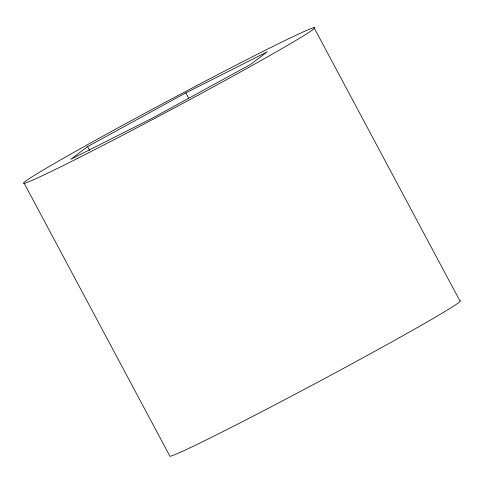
<?xml version="1.0" encoding="UTF-8"?>
<svg xmlns="http://www.w3.org/2000/svg" width="484" height="484" viewBox="0 0 484 484"><rect width="100%" height="100%" fill="white"/><g stroke="black" fill="none" stroke-linecap="round" stroke-linejoin="round"><path stroke-width="0.73" d="M87.58 146.61L70.87 159.248L152.406 118.138L250.651 64.39L267.362 51.752L185.826 92.861L87.58 146.61L89.709 150.597M314.031 27.667L459.8 300.667A165.123 4.61 -28.1 0 1 329.743 375.778A165.123 4.61 -28.1 0 1 169.969 456.333L24.2 183.333M185.826 92.861L188.663 98.173M77.15 158.607A165.123 4.61 -28.1 0 0 312.936 29.615A165.123 4.61 -28.1 0 0 117.255 128.278A165.123 4.61 -28.1 0 0 77.15 158.607"/></g></svg>
